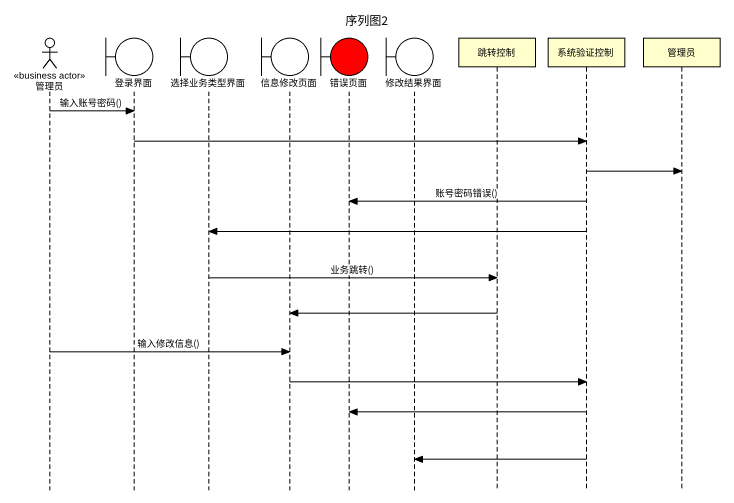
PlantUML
@startuml
title 序列图2
hide footbox
actor 管理员 <<business actor>>
boundary 登录界面
boundary 选择业务类型界面
boundary 信息修改页面
boundary 错误页面 #FF0000
boundary 修改结果界面
participant 跳转控制
participant 系统验证控制
participant "管理员" as 管理员_2

管理员 -> 登录界面 : 输入账号密码()
登录界面 -> 系统验证控制
系统验证控制 -> 管理员_2
系统验证控制 -> 错误页面 : 账号密码错误()
系统验证控制 -> 选择业务类型界面
选择业务类型界面 -> 跳转控制 : 业务跳转()
跳转控制 -> 信息修改页面
管理员 -> 信息修改页面 : 输入修改信息()
信息修改页面 -> 系统验证控制
系统验证控制 -> 错误页面
系统验证控制 -> 修改结果界面
@enduml
